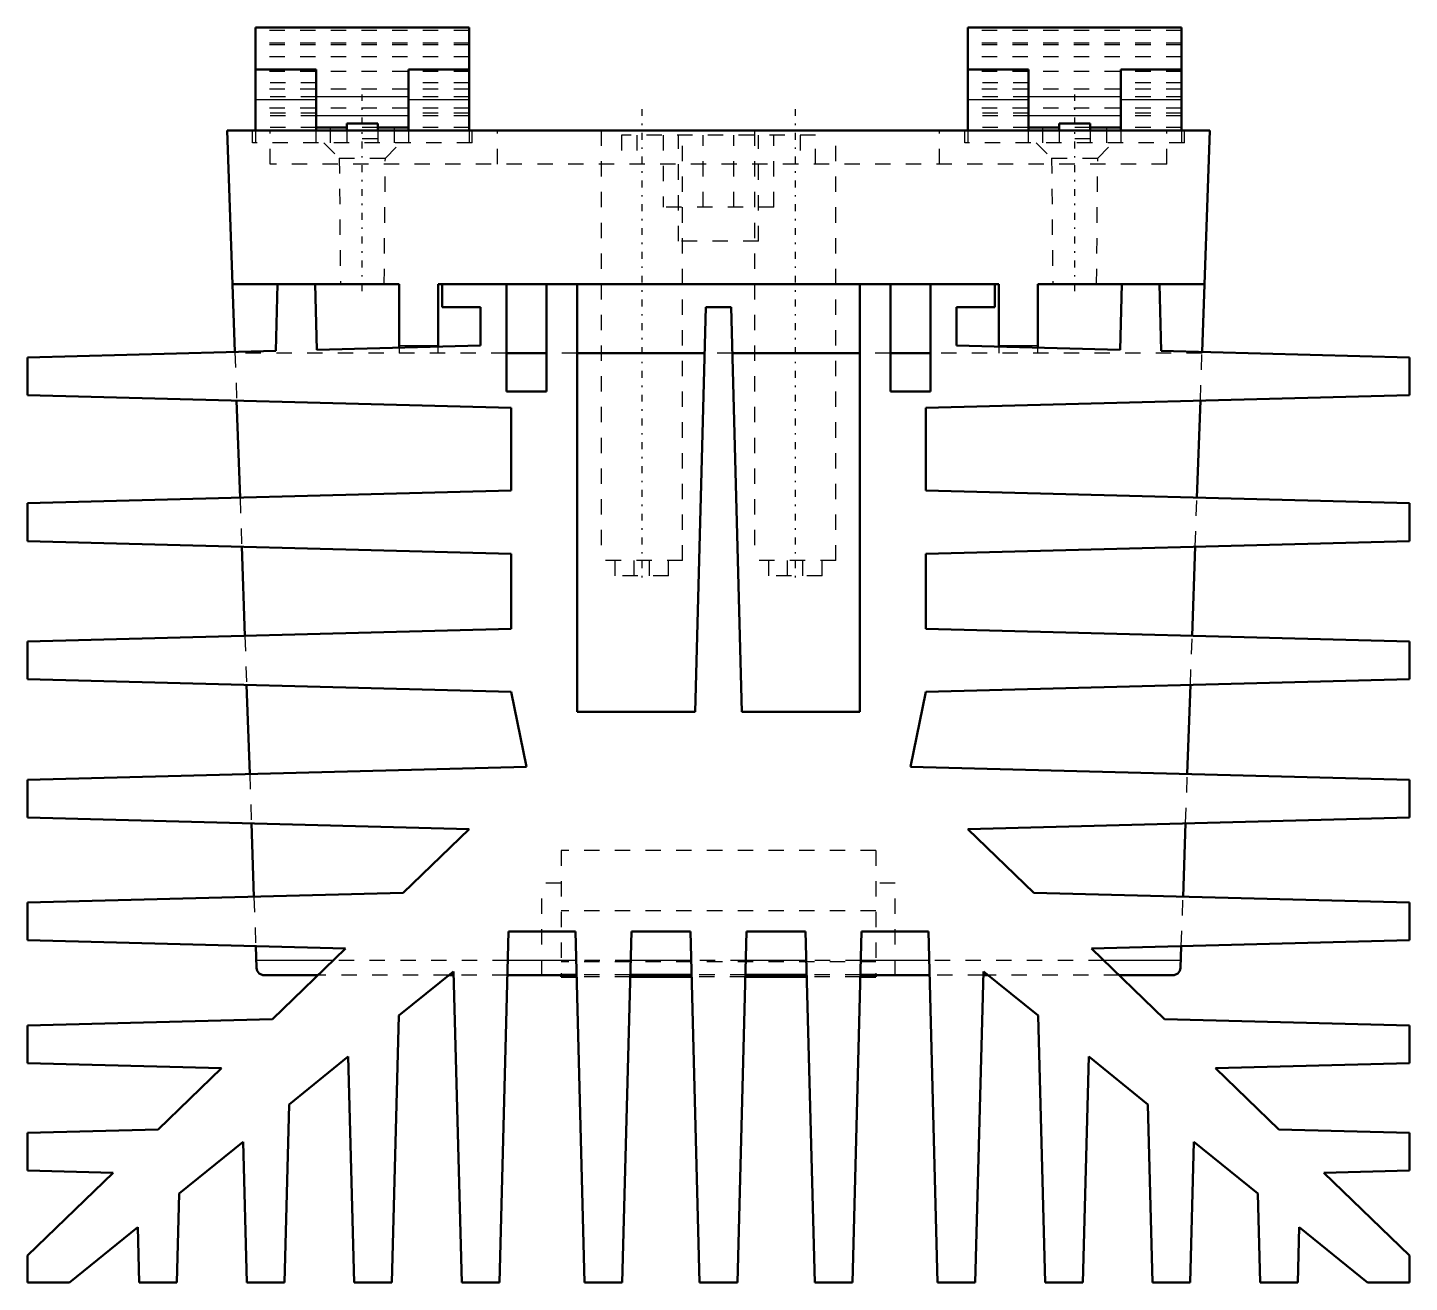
# Model space of a CAD drawing. Header units: millimetres. Extents: x -45 to 45, y -75 to 6.7.
import ezdxf

# ---------------------------------------------------------------- set-up
doc = ezdxf.new("R2010")
doc.units = ezdxf.units.MM
doc.linetypes.add('Center', pattern=[1.5, 0.45, -0.5, 0.05, -0.5])
doc.linetypes.add('Dashed', pattern=[2, 1, -1])
for name, color, linetype, lineweight in [('AM_0', 7, 'Continuous', 50), ('AM_4', 3, 'Continuous', 25), ('AM_7', 7, 'Center', 25), ('AM_9', 6, 'Dashed', 25)]:
    doc.layers.add(name, color=color, linetype=linetype, lineweight=lineweight)

# ---------------------------------------------------------------- blocks, each defined once
blk = doc.blocks.new('1_3105_XX0__1__2_1_0_in_3105_360__1__4')
at = {"layer": 'AM_0'}
for p, q in [((30.15, 6.7), (16.25, 6.7)), ((16.25, 6.7), (16.25, 0)), ((30.15, 6.7), (30.15, 0)), ((20.2, 3.971), (16.25, 3.971)), ((20.2, 0), (20.2, 3.971)), ((26.2, 3.971), (26.2, 0)), ((30.15, 3.971), (26.2, 3.971)), ((20.2, 0.2), (22.2, 0.2)), ((22.2, 0.467), (22.2, 0)), ((24.2, 0.467), (22.2, 0.467)), ((24.2, 0.467), (24.2, 0)), ((24.2, 0.2), (26.2, 0.2))]:
    blk.add_line(p, q, dxfattribs=at)
at = {"layer": 'AM_4'}
for p, q in [((20.2, 1.999), (16.25, 1.999)), ((26.2, 2.2), (20.2, 2.2)), ((30.15, 1.999), (26.2, 1.999)), ((26.2, 0.95), (20.2, 0.95))]:
    blk.add_line(p, q, dxfattribs=at)
at = {"layer": 'AM_9'}
for p, q in [((30.15, 6.51), (16.25, 6.51)), ((30.15, 5.7), (16.25, 5.7)), ((30.15, 5.573), (16.25, 5.573)), ((30.15, 4.792), (16.25, 4.792)), ((30.15, 3.855), (16.25, 3.855)), ((20.2, 3.105), (16.25, 3.105)), ((30.15, 3.105), (26.2, 3.105)), ((30.15, 2.7), (16.25, 2.7)), ((20.2, 2.2), (16.25, 2.2)), ((30.15, 2.2), (26.2, 2.2)), ((30.15, 1.45), (16.25, 1.45)), ((20.2, 1.133), (16.25, 1.133)), ((20.2, 0.95), (16.25, 0.95)), ((30.15, 1.133), (26.2, 1.133)), ((30.15, 0.95), (26.2, 0.95)), ((20.2, 0.2), (16.25, 0.2)), ((16.25, 0), (16.25, -0.8)), ((20.2, -0.8), (20.2, 0)), ((21.1, 0.2), (21.1, -0.8)), ((24.2, 0.2), (22.2, 0.2)), ((22.2, 0), (22.2, -0.8)), ((24.2, 0), (24.2, -0.8)), ((25.3, -0.8), (25.3, 0.2)), ((30.15, 0.2), (26.2, 0.2)), ((26.2, 0), (26.2, -0.8)), ((30.15, 0), (30.15, -0.8)), ((24.2, -0.532), (22.2, -0.532))]:
    blk.add_line(p, q, dxfattribs=at)
blk = doc.blocks.new('2_3105_XX0__1__2_2_0_in_3105_360__1__4')
at = {"layer": 'AM_0'}
for p, q in [((-16.25, 6.7), (-30.15, 6.7)), ((-30.15, 6.7), (-30.15, 0)), ((-16.25, 6.7), (-16.25, 0)), ((-26.2, 3.971), (-30.15, 3.971)), ((-26.2, 0), (-26.2, 3.971)), ((-20.2, 3.971), (-20.2, 0)), ((-16.25, 3.971), (-20.2, 3.971)), ((-26.2, 0.2), (-24.2, 0.2)), ((-24.2, 0.467), (-24.2, 0)), ((-22.2, 0.467), (-24.2, 0.467)), ((-22.2, 0.467), (-22.2, 0)), ((-22.2, 0.2), (-20.2, 0.2))]:
    blk.add_line(p, q, dxfattribs=at)
at = {"layer": 'AM_4'}
for p, q in [((-26.2, 1.999), (-30.15, 1.999)), ((-20.2, 2.2), (-26.2, 2.2)), ((-16.25, 1.999), (-20.2, 1.999)), ((-20.2, 0.95), (-26.2, 0.95))]:
    blk.add_line(p, q, dxfattribs=at)
at = {"layer": 'AM_9'}
for p, q in [((-16.25, 6.51), (-30.15, 6.51)), ((-16.25, 5.7), (-30.15, 5.7)), ((-16.25, 5.573), (-30.15, 5.573)), ((-16.25, 4.792), (-30.15, 4.792)), ((-16.25, 3.855), (-30.15, 3.855)), ((-26.2, 3.105), (-30.15, 3.105)), ((-16.25, 3.105), (-20.2, 3.105)), ((-16.25, 2.7), (-30.15, 2.7)), ((-26.2, 2.2), (-30.15, 2.2)), ((-16.25, 2.2), (-20.2, 2.2)), ((-16.25, 1.45), (-30.15, 1.45)), ((-26.2, 1.133), (-30.15, 1.133)), ((-26.2, 0.95), (-30.15, 0.95)), ((-16.25, 1.133), (-20.2, 1.133)), ((-16.25, 0.95), (-20.2, 0.95)), ((-26.2, 0.2), (-30.15, 0.2)), ((-30.15, 0), (-30.15, -0.8)), ((-26.2, -0.8), (-26.2, 0)), ((-25.3, 0.2), (-25.3, -0.8)), ((-22.2, 0.2), (-24.2, 0.2)), ((-24.2, 0), (-24.2, -0.8)), ((-22.2, 0), (-22.2, -0.8)), ((-21.1, -0.8), (-21.1, 0.2)), ((-16.25, 0.2), (-20.2, 0.2)), ((-20.2, 0), (-20.2, -0.8)), ((-16.25, 0), (-16.25, -0.8)), ((-22.2, -0.532), (-24.2, -0.532))]:
    blk.add_line(p, q, dxfattribs=at)
blk = doc.blocks.new('3_3105_360__1__1_0_in_3105_360__1__4')
at = {"layer": 'AM_0'}
for p, q in [((-32, 0), (-31.496, -14.42)), ((32, 0), (-32, 0)), ((31.496, -14.42), (32, 0)), ((-31.651, -10), (-20.8, -10)), ((-28.727, -10), (-28.841, -14.35)), ((-26.161, -14.28), (-26.273, -10)), ((-20.8, -14.14), (-20.8, -10)), ((-18.252, -10), (-18.252, -14.073)), ((-18.252, -10), (18.252, -10)), ((-18, -10), (-18, -11.5)), ((-13.8, -17), (-13.8, -10)), ((-11.2, -10), (-11.2, -17)), ((-9.2, -37.85), (-9.2, -10)), ((9.2, -10), (9.2, -37.85)), ((11.2, -17), (11.2, -10)), ((13.8, -10), (13.8, -17)), ((18, -11.5), (18, -10)), ((18.252, -14.073), (18.252, -10)), ((20.8, -10), (20.8, -14.14)), ((20.8, -10), (31.651, -10)), ((26.273, -10), (26.161, -14.28)), ((28.841, -14.35), (28.727, -10)), ((-18, -11.5), (-15.5, -11.5)), ((-15.5, -11.5), (-15.5, -14.001)), ((-0.825, -11.5), (-1.515, -37.85)), ((0.825, -11.5), (-0.825, -11.5)), ((1.515, -37.85), (0.825, -11.5)), ((15.5, -14.001), (15.5, -11.5)), ((15.5, -11.5), (18, -11.5)), ((-28.841, -14.35), (-45, -14.773)), ((-15.5, -14.001), (-26.161, -14.28)), ((26.161, -14.28), (15.5, -14.001)), ((45, -14.773), (28.841, -14.35)), ((-45, -14.773), (-45, -17.227)), ((-11.2, -14.5), (-13.8, -14.5)), ((-0.904, -14.5), (-9.2, -14.5)), ((9.2, -14.5), (0.904, -14.5)), ((13.8, -14.5), (11.2, -14.5)), ((45, -17.227), (45, -14.773)), ((-11.2, -17), (-13.8, -17)), ((13.8, -17), (11.2, -17)), ((-45, -17.227), (-13.5, -18.052)), ((-31.386, -17.583), (-31.165, -23.911)), ((13.5, -18.052), (45, -17.227)), ((31.165, -23.911), (31.386, -17.583)), ((-13.5, -18.052), (-13.5, -23.448)), ((13.5, -23.448), (13.5, -18.052)), ((-13.5, -23.448), (-45, -24.273)), ((-45, -24.273), (-45, -26.727)), ((45, -24.273), (13.5, -23.448)), ((45, -26.727), (45, -24.273)), ((-45, -26.727), (-13.5, -27.552)), ((13.5, -27.552), (45, -26.727)), ((-31.054, -27.092), (-30.851, -32.903)), ((-13.5, -27.552), (-13.5, -32.448)), ((13.5, -32.448), (13.5, -27.552)), ((30.851, -32.903), (31.054, -27.092)), ((-13.5, -32.448), (-45, -33.273)), ((-45, -33.273), (-45, -35.727)), ((45, -33.273), (13.5, -32.448)), ((45, -35.727), (45, -33.273)), ((-45, -35.727), (-13.5, -36.552)), ((13.5, -36.552), (45, -35.727)), ((-30.739, -36.1), (-30.537, -41.895)), ((-13.5, -36.552), (-12.5, -41.422)), ((12.5, -41.422), (13.5, -36.552)), ((30.537, -41.895), (30.739, -36.1)), ((-1.515, -37.85), (-9.2, -37.85)), ((9.2, -37.85), (1.515, -37.85)), ((-12.5, -41.422), (-45, -42.273)), ((-45, -42.273), (-45, -44.727)), ((45, -42.273), (12.5, -41.422)), ((45, -44.727), (45, -42.273)), ((-45, -44.727), (-16.234, -45.48)), ((16.234, -45.48), (45, -44.727)), ((-30.425, -45.108), (-30.258, -49.887)), ((-16.234, -45.48), (-20.534, -49.633)), ((20.534, -49.633), (16.234, -45.48)), ((30.258, -49.887), (30.425, -45.108)), ((-20.534, -49.633), (-45, -50.273)), ((-45, -50.273), (-45, -52.727)), ((45, -50.273), (20.534, -49.633)), ((45, -52.727), (45, -50.273)), ((-14.273, -75), (-13.675, -52.15)), ((-13.675, -52.15), (-9.325, -52.15)), ((-9.325, -52.15), (-8.727, -75)), ((-6.273, -75), (-5.675, -52.15)), ((-5.675, -52.15), (-1.825, -52.15)), ((-1.825, -52.15), (-1.227, -75)), ((1.227, -75), (1.825, -52.15)), ((1.825, -52.15), (5.675, -52.15)), ((5.675, -52.15), (6.273, -75)), ((8.727, -75), (9.325, -52.15)), ((9.325, -52.15), (13.675, -52.15)), ((13.675, -52.15), (14.273, -75)), ((-45, -52.727), (-24.299, -53.269)), ((24.299, -53.269), (45, -52.727)), ((-30.096, -54.517), (-30.145, -53.116)), ((-24.299, -53.269), (-29.049, -57.856)), ((29.049, -57.856), (24.299, -53.269)), ((30.145, -53.116), (30.096, -54.517)), ((-20.819, -57.634), (-17.257, -54.75)), ((-17.257, -54.75), (-16.727, -75)), ((16.727, -75), (17.257, -54.75)), ((17.257, -54.75), (20.819, -57.634)), ((-26.092, -55), (-29.597, -55)), ((-17.25, -55), (-17.566, -55)), ((-10.25, -55), (-13.75, -55)), ((-10.25, -54.981), (-10.25, -55.1)), ((-9.251, -54.981), (-10.25, -54.981)), ((-9.248, -55.1), (-10.25, -55.1)), ((-1.748, -55.1), (-5.752, -55.1)), ((-1.751, -54.981), (-5.749, -54.981)), ((5.752, -55.1), (1.748, -55.1)), ((5.749, -54.981), (1.751, -54.981)), ((10.25, -55.1), (9.248, -55.1)), ((10.25, -54.981), (9.251, -54.981)), ((10.25, -54.981), (10.25, -55.1)), ((13.75, -55), (10.25, -55)), ((17.566, -55), (17.25, -55)), ((29.597, -55), (26.092, -55)), ((-29.049, -57.856), (-45, -58.273)), ((-45, -58.273), (-45, -60.727)), ((-21.273, -75), (-20.819, -57.634)), ((20.819, -57.634), (21.273, -75)), ((45, -58.273), (29.049, -57.856)), ((45, -60.727), (45, -58.273)), ((-45, -60.727), (-32.365, -61.058)), ((-32.365, -61.058), (-36.5, -65.051)), ((-27.97, -63.425), (-24.112, -60.301)), ((-24.112, -60.301), (-23.727, -75)), ((23.727, -75), (24.112, -60.301)), ((24.112, -60.301), (27.97, -63.425)), ((32.365, -61.058), (45, -60.727)), ((36.5, -65.051), (32.365, -61.058)), ((-28.273, -75), (-27.97, -63.425)), ((27.97, -63.425), (28.273, -75)), ((-36.5, -65.051), (-45, -65.273)), ((-45, -65.273), (-45, -67.727)), ((45, -65.273), (36.5, -65.051)), ((45, -67.727), (45, -65.273)), ((-35.122, -69.217), (-30.966, -65.852)), ((-30.966, -65.852), (-30.727, -75)), ((30.727, -75), (30.966, -65.852)), ((30.966, -65.852), (35.122, -69.217)), ((-45, -67.727), (-39.422, -67.873)), ((-39.422, -67.873), (-45, -73.259)), ((39.422, -67.873), (45, -67.727)), ((45, -73.259), (39.422, -67.873)), ((-35.273, -75), (-35.122, -69.217)), ((35.122, -69.217), (35.273, -75)), ((-42.264, -75), (-37.821, -71.402)), ((-37.821, -71.402), (-37.727, -75)), ((37.727, -75), (37.821, -71.402)), ((37.821, -71.402), (42.264, -75)), ((-45, -73.259), (-45, -75)), ((45, -75), (45, -73.259)), ((-45, -75), (-42.264, -75)), ((-37.727, -75), (-35.273, -75)), ((-30.727, -75), (-28.273, -75)), ((-23.727, -75), (-21.273, -75)), ((-16.727, -75), (-14.273, -75)), ((-8.727, -75), (-6.273, -75)), ((-1.227, -75), (1.227, -75)), ((6.273, -75), (8.727, -75)), ((14.273, -75), (16.727, -75)), ((21.273, -75), (23.727, -75)), ((28.273, -75), (30.727, -75)), ((35.273, -75), (37.727, -75)), ((42.264, -75), (45, -75))]:
    blk.add_line(p, q, dxfattribs=at)
for points in [[(-29.597, -55), (-29.6, -55), (-29.682, -54.993), (-29.919, -54.882), (-30.048, -54.714), (-30.096, -54.517)], [(30.096, -54.517), (30.048, -54.714), (29.919, -54.882), (29.682, -54.993), (29.6, -55), (29.597, -55)]]:
    blk.add_lwpolyline(points, dxfattribs=at)
at = {"layer": 'AM_4'}
for p, q in [((-18.252, -14.017), (-20.8, -14.017)), ((20.8, -14.017), (18.252, -14.017)), ((-25.093, -54.035), (-30.113, -54.035)), ((-9.276, -54.035), (-13.724, -54.035)), ((-1.776, -54.035), (-5.724, -54.035)), ((5.724, -54.035), (1.776, -54.035)), ((13.724, -54.035), (9.276, -54.035)), ((30.113, -54.035), (25.093, -54.035))]:
    blk.add_line(p, q, dxfattribs=at)
at = {"layer": 'AM_7'}
for p, q in [((-23.2, -10.46), (-23.2, 2.35)), ((23.2, -10.46), (23.2, 2.35)), ((-5, 1.4), (-5, -29.4)), ((5, 1.4), (5, -29.4))]:
    blk.add_line(p, q, dxfattribs=at)
at = {"layer": 'AM_9'}
for p, q in [((-30.35, -0.8), (-30.35, 0)), ((-29.2, -2.2), (-29.2, 0)), ((-16.05, -0.8), (-16.05, 0)), ((-14.4, -2.2), (-14.4, 0)), ((14.4, -2.2), (14.4, 0)), ((16.05, -0.8), (16.05, 0)), ((29.2, -2.2), (29.2, 0)), ((30.35, -0.8), (30.35, 0)), ((-16.05, -0.8), (-30.35, -0.8)), ((-25.7, -0.8), (-24.7, -1.8)), ((-21.7, -1.8), (-20.7, -0.8)), ((-7.65, 0), (-7.65, -28)), ((-6.313, -0.3), (-6.313, -2.2)), ((6.313, -0.3), (-6.313, -0.3)), ((-5.313, -0.3), (-5.313, -2.2)), ((-3.6, -0.3), (-3.6, -5)), ((-2.6, -7.2), (-2.6, -0.3)), ((-2.35, -28), (-2.35, 0)), ((-1, -5), (-1, -0.3)), ((1, -5), (1, -0.3)), ((2.35, 0), (2.35, -28)), ((2.6, -7.2), (2.6, -0.3)), ((3.6, -5), (3.6, -0.3)), ((5.313, -0.3), (5.313, -2.2)), ((6.313, -2.2), (6.313, -0.3)), ((7.65, -28), (7.65, 0)), ((30.35, -0.8), (16.05, -0.8)), ((20.7, -0.8), (21.7, -1.8)), ((24.7, -1.8), (25.7, -0.8)), ((-24.7, -1.8), (-24.628, -10)), ((-24.7, -1.8), (-21.7, -1.8)), ((-21.772, -10), (-21.7, -1.8)), ((21.7, -1.8), (21.772, -10)), ((21.7, -1.8), (24.7, -1.8)), ((24.628, -10), (24.7, -1.8)), ((29.2, -2.2), (-29.2, -2.2)), ((3.6, -5), (-3.6, -5)), ((2.6, -7.2), (-2.6, -7.2)), ((-20.8, -14.14), (-20.8, -14.5)), ((-18.252, -14.5), (-18.252, -14.073)), ((18.252, -14.073), (18.252, -14.5)), ((20.8, -14.5), (20.8, -14.14)), ((-31.496, -14.42), (-31.386, -17.583)), ((-13.8, -14.5), (-31.494, -14.5)), ((-9.2, -14.5), (-11.2, -14.5)), ((0.904, -14.5), (-0.904, -14.5)), ((11.2, -14.5), (9.2, -14.5)), ((31.494, -14.5), (13.8, -14.5)), ((31.386, -17.583), (31.496, -14.42)), ((-31.165, -23.911), (-31.054, -27.092)), ((31.054, -27.092), (31.165, -23.911)), ((-2.35, -28), (-7.65, -28)), ((-6.75, -28), (-6.75, -29)), ((-5.5, -29), (-5.5, -28)), ((-4.5, -29), (-4.5, -28)), ((-3.25, -29), (-3.25, -28)), ((7.65, -28), (2.35, -28)), ((3.25, -28), (3.25, -29)), ((4.5, -29), (4.5, -28)), ((5.5, -29), (5.5, -28)), ((6.75, -29), (6.75, -28)), ((-3.25, -29), (-6.75, -29)), ((6.75, -29), (3.25, -29)), ((-30.851, -32.903), (-30.739, -36.1)), ((30.739, -36.1), (30.851, -32.903)), ((-30.537, -41.895), (-30.425, -45.108)), ((30.425, -45.108), (30.537, -41.895)), ((10.25, -46.877), (-10.25, -46.877)), ((-10.25, -46.877), (-10.25, -54.981)), ((10.25, -46.877), (10.25, -54.981)), ((-11.5, -55), (-11.5, -49)), ((-10.25, -49), (-11.5, -49)), ((11.5, -49), (10.25, -49)), ((11.5, -55), (11.5, -49)), ((-30.258, -49.887), (-30.145, -53.116)), ((30.145, -53.116), (30.258, -49.887)), ((10.25, -50.8), (-10.25, -50.8)), ((-13.724, -54.035), (-25.093, -54.035)), ((10.25, -54.135), (-10.25, -54.135)), ((-5.724, -54.035), (-9.276, -54.035)), ((1.776, -54.035), (-1.776, -54.035)), ((9.276, -54.035), (5.724, -54.035)), ((25.093, -54.035), (13.724, -54.035)), ((-17.566, -55), (-26.092, -55)), ((-13.75, -55), (-17.25, -55)), ((-5.749, -54.981), (-9.251, -54.981)), ((-5.752, -55.1), (-9.248, -55.1)), ((1.751, -54.981), (-1.751, -54.981)), ((1.748, -55.1), (-1.748, -55.1)), ((9.251, -54.981), (5.749, -54.981)), ((9.248, -55.1), (5.752, -55.1)), ((17.25, -55), (13.75, -55)), ((26.092, -55), (17.566, -55))]:
    blk.add_line(p, q, dxfattribs=at)

msp = doc.modelspace()

# ---------------------------------------------------------------- block references
for name in ['2_3105_XX0__1__2_2_0_in_3105_360__1__4', '1_3105_XX0__1__2_1_0_in_3105_360__1__4', '3_3105_360__1__1_0_in_3105_360__1__4']:
    msp.add_blockref(name, (0, 0))

doc.saveas('drawing.dxf')
